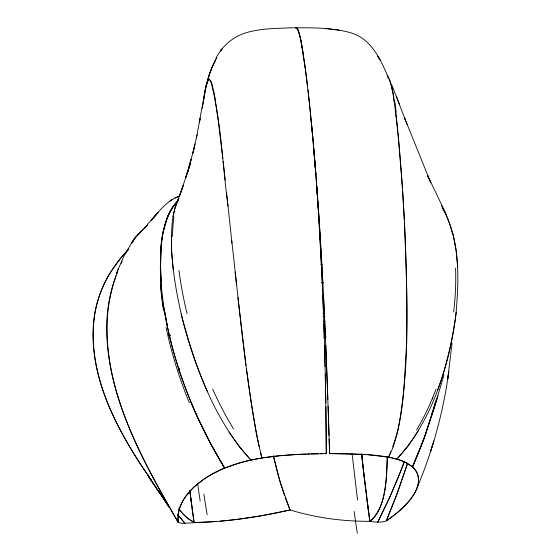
<?xml version="1.0" encoding="UTF-8"?>
<svg xmlns="http://www.w3.org/2000/svg" width="551" height="551" viewBox="0 0 551 551"><rect width="100%" height="100%" fill="white"/><g stroke="black" fill="none" stroke-linecap="round" stroke-linejoin="round"><path stroke-width="0.83" d="M387.319 456.331C385.969 478.268 387.677 505.267 369.893 521.301C350.767 521.425 331.619 519.641 312.885 515.77A230.16 74.171 -5.2 0 1 290.067 509.923C259.521 516.748 228.417 521.811 197.072 522.389M171.361 235.98L171.712 252.599L173.221 269.597M387.353 457.378C387.022 471.594 386.347 485.989 382.663 499.791A106.632 82.802 49.5 0 1 381.402 503.986C379.129 510.577 375.803 517.251 369.893 521.301L369.115 515.97M161.257 247.296L160.527 266.064L161.36 284.922M452.082 343.363L447.619 379.625L448.824 371.429C443.479 411.342 432.783 450.539 417.128 487.642M456.194 312.114C453.211 338.638 447.047 364.817 437.749 389.839M202.293 108.237L202.472 106.77M202.355 107.707L202.534 106.315M202.63 105.613C204.497 96.948 204.269 87.113 208.643 79.275A11.964 2.879 89.6 0 1 209.242 79.117C212.603 82.278 212.521 87.767 213.795 92.01M202.685 105.241C204.855 89.82 207.982 74.206 215.31 60.321M203.278 102.679C205.502 87.926 208.34 72.711 215.916 59.673M203.243 101.322L203.581 99.132M94.558 315.027C86.872 365.816 109.835 415.371 136.083 457.406A553.08 520.936 -39.8 0 0 144.011 469.562L149.032 476.87M202.079 106.825L196.679 136.923M172.966 216.819L175.039 207.569L178.269 199.538M132.095 242.991C135.16 235.491 142.681 230.724 147.875 224.732L146.876 225.696M195.006 143.777L192.96 153.123L197.086 134.699M163.84 230.001L167.387 217.797A74.13 69.13 55.4 0 1 168.682 214.615L172.387 207.534L177.312 201.39M206.205 85.694L209.841 72.946L214.477 61.926M188.635 169.012L188.022 171.464L191.087 159.453L185.659 177.732L190.446 163.447L179.75 195.571M189.048 167.38L194.324 146.855M435.662 402.023L436.461 399.069M435.2 403.022L431.619 416.005L422.961 441.434L412.527 466.917C429.945 484.301 405.302 506.734 391.782 517.031C388.978 518.994 386.32 521.508 382.745 521.797A8.527 2.748 -5.2 0 1 380.569 522.093L375.369 522.107L369.893 521.301L367.014 500.583M435.021 404.214L435.428 402.74L425.923 433.286L419.545 450.277L412.527 466.917L413.298 467.627A108.554 34.982 -5.2 0 1 415.84 470.65L416.163 471.139A140.539 45.292 -5.2 0 1 418.491 478.178C419.104 483.998 416.687 489.66 413.739 494.543A272.593 87.85 -5.2 0 1 396.135 513.628M132.137 242.619L134.981 238.039L145.767 226.833M434.822 404.951L425.152 435.421L412.527 466.917L404.847 462.082A76.038 24.506 -5.2 0 0 396.83 459.155C381.388 454.871 365.189 454.361 349.265 453.824M431.612 415.943L443.941 375.293M407.568 463.177L396.19 496.155L386.32 520.86L396.162 513.628M407.657 463.274L397.891 491.623L386.32 520.86M433.954 440.745L430.489 451.662L432.9 444.12M432.308 413.739L438.004 395.969M180.081 194.772L183.352 185.205L175.645 205.661M206.253 85.701L208.368 79.599L210.592 80.474C221.364 121.42 222.322 164.343 228.031 206.177M117.776 271.409C83.945 358.219 136.063 448.486 178.104 522.196L180.046 523.002A8.561 2.762 -5.2 0 0 182.243 523.36L216.763 521.466M404.4 461.318L398.139 477.793L388.641 499.661L377.704 522.21L390.501 495.59L402.037 467.902A553.08 405.818 67.2 0 0 404.558 461.139M116.895 272.428L123.961 256.001L132.901 240.835M116.351 273.833L118.52 268.268M390.755 451.696L388.607 457.213L366.119 454.547L329.588 453.597C325.896 335.476 321.295 217.232 309.035 99.635M392.601 446.964C404.172 415.688 404.193 381.512 406.321 348.597C407.299 312.314 406.728 276.017 405.267 239.754C403.442 199.724 400.887 159.714 396.555 119.87C394.564 106.315 393.855 92.368 389.316 79.33M132.268 242.165L135.215 237.763M177.277 201.707L178.944 198.656L178.028 200.247M214.849 61.182L215.641 59.735M215.902 58.323C222.019 46.139 233.018 36.593 246.145 32.723C260.988 28.294 276.692 28.514 292.016 27.784C311.439 27.832 331.426 27.316 350.271 32.647C371.346 38.494 380.913 59.921 388.648 78.311C391.141 81.975 391.499 86.645 392.512 90.86M216.04 59.019L216.874 57.628M418.319 430.896L408.463 445.683L396.83 459.162A76.727 24.726 -5.2 0 0 388.607 457.213L393.159 447.164L396.934 434.636A119.161 74.943 -80 0 0 398.077 429.828C410.881 361.752 406.893 291.851 404.503 223.017M177.835 200.915C170.975 215.765 171.464 232.784 171.519 248.838C172.725 271.581 176.534 294.069 181.74 316.219C195.44 367.703 214.408 420.186 250.939 460.092A76.727 24.726 -5.2 0 1 261.863 458.026L262.992 457.847M133.294 240.208L134.017 239.21M147.62 224.078L156.629 214.153L151.132 220.359C159.315 211.074 167.242 200.316 179.406 196.149M396.83 459.162C432.872 419.807 448.617 366.263 455.932 314.463C459.017 278.854 460.65 239.657 442.178 207.699M134.809 238.232L136.386 236.448M177.739 201.108C158.964 221.97 160.403 252.923 160.775 279.212C164.081 327.149 178.042 373.812 197.644 417.506L210.337 443.19L224.608 468.123L238.886 463.15A76.038 24.506 -5.2 0 1 250.932 460.092C275.652 454.754 301.094 454.065 326.288 453.618L325.848 406.562M154.053 216.991L158.137 212.5M128.776 249.224L121.261 257.324L111.674 270.445A115.001 108.313 -39.8 0 0 94.779 313.767C85.928 372.779 116.199 428.795 148.433 475.871M137.447 235.298L142.179 230.414M128.603 249.107L117.501 262.083L109.002 274.818A115.359 108.65 -39.8 0 0 94.579 315.027M167.903 215.971L168.895 214.924M139.121 233.507L140.057 232.529M177.229 201.301C165.603 213.464 162.793 231.193 161.064 247.275A204.917 194.248 45.4 0 0 160.603 254.307L160.348 268.42L161.174 284.943M147.613 225.015L144.899 227.632L146.876 225.703M169.674 201.26L172.222 199.607M296.142 27.571L295.722 27.887C299.427 27.853 298.966 35.553 300.323 38.288M216.219 471.932L215.234 472.427A140.539 45.292 -5.2 0 0 203.367 479.563L193.676 487.387L186.031 496.003A272.593 87.85 -5.2 0 0 177.994 515.027L178.104 522.196C141.524 459.341 103.044 390.604 107.19 315.447A171.588 157.118 33.9 0 1 115.965 275.789M295.784 27.86L296.39 27.578C302.547 38.074 301.92 51.739 304.586 63.489C309.676 100.44 312.927 137.619 315.902 174.798L313.615 147.117M175.039 198.002L177.787 196.79M264.129 457.667L279.46 455.773L296.913 454.506M323.031 313.643L324.67 313.416M220.097 521.198L237.295 519.373L259.066 516.115A230.16 74.171 -5.2 0 0 289.984 509.923M322.879 316.598L324.511 316.515M323.506 316.57L324.98 316.494M298.311 454.43L302.547 454.238M303.264 454.21L306.129 454.1M307.568 454.052L309.752 453.983M323.919 337.198L326.268 337.122M311.212 453.934L315.275 453.831M315.647 453.817L318.65 453.755M322.445 453.68L320.537 453.714M325.124 453.631L326.288 453.618C325.855 364.542 323.058 275.459 316.722 186.603M196.466 522.403L194.083 522.424L188.304 518.822L183.331 514.379L179.034 509.331M321.832 282.766L323.458 282.759M320.703 264.356L322.342 264.356M321.729 282.808L323.299 282.815M331.867 453.604L329.588 453.597L329.167 439.113M332.246 453.604L335.993 453.625M336.737 453.631L340.408 453.666M340.773 453.673L344.361 453.721M345.071 453.735L348.569 453.81M325.042 28.549L339.258 30.181M168.627 335.979L170.039 336.165M168.696 335.345L170.335 335.573L168.723 335.284M323.471 327.928L325.049 328.286M323.499 321.15L325.152 321.57M324.05 331.626L325.434 332.033M296.362 27.55L298.008 29.864M169.804 335.394L168.847 335.022M169.033 335.098L169.66 335.339M388.255 78.035L387.243 75.425L389.213 79.069M189.799 490.61L194.083 522.424L187.374 518.098L181.231 512.058L178.682 508.601M250.939 460.092L239.272 446.771L229.016 432.115M177.78 514.751L184.971 523.443L177.525 514.235M150.423 478.847L151.353 480.169M148.212 476.45L159.225 492.456L147.854 475.176L169.391 507.505L158.254 490.335L168.578 506.693M441.537 205.86L446.579 215.062M379.797 59.467L377.848 56.14L380.231 60.231M445.043 211.894L427.748 175.81L430.786 182.836L404.324 117.349L407.196 124.436M207.307 391.313C196.19 366.401 187.533 340.408 181.189 313.877M190.963 402.092C200.378 424.959 211.701 447.033 224.608 468.123C202.637 477.304 176.189 495.328 178.104 522.196M391.995 85.405L405.405 120.028M399.592 104.745L396.355 96.211M285.177 497.395L290.012 509.944L280.266 482.6L273.482 456.097M284.502 495.501L278.035 474.907L273.392 455.842M299.097 33.115L299.42 34.348M259.149 446.558C245.347 378.73 239.74 309.545 231.737 240.863M260.506 452.295L261.863 458.026L256.69 435.531A119.161 23.783 81.4 0 1 255.795 430.737L251.504 404.737L246.476 368.791M453.053 234.168L456.152 250.774L457.702 267.772M299.737 35.636L300.047 36.951M300.35 38.288L301.982 46.856A158.247 37.971 89.6 0 1 302.781 51.326M167.58 327.108L164.15 308.429M300.639 39.658L300.922 41.056M301.204 42.475L301.741 45.382M215.021 98.732L218.41 121.888L222.811 158.399M164.377 310.812C170.514 347.66 182.14 383.489 197.63 417.438L210.131 442.797L224.608 468.123L222.88 468.846A108.554 34.982 -5.2 0 0 216.226 471.932M302.995 52.875L302.747 51.353A158.247 38.06 89.6 0 0 301.976 46.89M302.768 51.353L303.945 59.06M393.669 97.589L394.502 103.209M303.257 54.411L303.491 55.954M200.185 501.135L197.609 483.489M303.959 59.06L305.061 66.947M194.083 522.424L192.168 509.021M369.893 521.301L362.937 466.153M368.736 513.291L365.182 485.879M305.082 66.947L305.495 70.142M192.698 512.85L189.778 490.369M191.803 506.3L189.785 490.48M305.509 70.142L307.134 83.111M357.544 500.122L352.103 453.859M246.049 365.533L237.922 297.526M395.825 113.348L397.808 131.255M307.148 83.111L307.527 86.397M365.816 490.838L363.185 468.13A577.586 137.137 89.6 0 1 361.711 453.81M364.845 483.082L361.738 454.782M307.926 89.689L309.028 99.635M223.162 161.484L225.228 180.129M235.091 271.87L236.496 284.681M226.578 192.636L231.985 243.163M397.96 132.77L402.492 188.373M311.088 119.595L312.486 134.41M312.396 133.411L313.016 140.25M313.898 150.499L317.459 195.743M316.37 181.761L318.306 209.786M317.961 202.754L318.919 216.825M402.691 191.507L404.344 219.856M319.38 223.878L322.714 280.686M318.753 216.825L322.17 280.693M178.999 368.254L179.123 370.527M178.979 368.096L179.151 371.477M323.458 294.985L325.483 338.025M325.793 345.222L327.879 399.323M322.783 294.985L323.341 309.311M328.127 406.548L329.057 435.49M323.857 323.657L324.319 338.032M324.525 345.229L325.09 366.842M325.255 374.053L325.793 402.946M161.429 248.687A10.986 2.486 5.1 0 1 160.74 248.749M224.705 468.143A81.334 26.214 -5.2 0 1 250.877 460.057M396.94 459.121A81.334 26.214 -5.2 0 1 412.41 466.938M362.937 466.153A572.592 137.55 89.6 0 1 361.67 454.079M161.505 248.653A9.25 2.114 5.3 0 1 160.651 248.715M446.31 215.214A121.399 107.355 -57.2 0 1 452.543 234.354M455.587 268.048A285.418 259.721 -47.9 0 1 453.604 312.024M435.965 389.268A256.952 246.125 -26 0 1 416.618 429.987M432.645 397.602A439.388 392.023 63.2 0 1 432.266 399.069M394.909 102.328A208.726 55.231 -89.1 0 1 396.259 112.528M392.643 90.474A100.489 25.332 -89.5 0 1 393.807 97.231M213.878 91.693A100.489 23.218 88.9 0 1 215.117 98.443M172.532 236.531A121.399 72.828 71 0 1 173.896 217.493M187.058 313.526A285.418 189.014 67.7 0 1 178.965 270.493M233.555 428.892A256.952 202.858 64.7 0 1 212.7 389.061M189.337 402.726A439.388 429.656 15.8 0 1 166.071 327.397M163.544 308.498A324.725 312.94 33.5 0 1 160.789 284.943M160.864 247.241A145.326 137.302 47.6 0 1 163.454 229.898M163.619 310.909A325.538 313.664 34.1 0 1 160.465 284.977M116.716 273.668A194.234 177.856 33.9 0 1 117.556 271.588M121.206 263.392A194.234 177.856 33.9 0 1 122.184 261.374M207.197 514.751A361.8 103.058 -89.7 0 1 203.898 494.206M357.33 533.34A361.8 70.562 89 0 1 354.128 511.473M200.137 118.265L199.428 122.659L200.158 118.293M221.344 49.852L220.469 51.002L222.074 48.894L221.344 49.852"/></g></svg>
